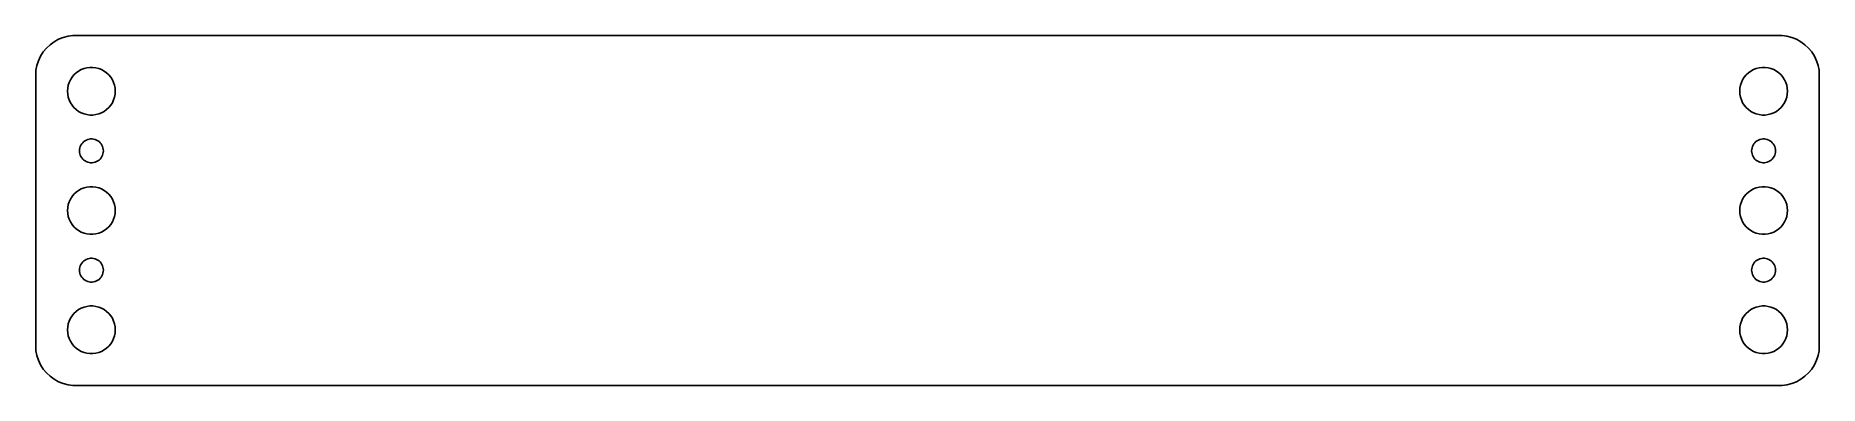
# Model space of a CAD drawing. Header units: metres. Extents: x -112 to 112, y -22 to 22.
import ezdxf

# ---------------------------------------------------------------- set-up
doc = ezdxf.new("R2010")
doc.units = ezdxf.units.M

msp = doc.modelspace()

# ---------------------------------------------------------------- linework, layer by layer
for p, q in [((-110.645, 20.4227), (-111.045, 19.9389)), ((-110.187, 20.8526), (-110.645, 20.4227)), ((-109.679, 21.2216), (-110.187, 20.8526)), ((-109.129, 21.5241), (-109.679, 21.2216)), ((-108.545, 21.7553), (-109.129, 21.5241)), ((-107.937, 21.9114), (-108.545, 21.7553)), ((-107.314, 21.9901), (-107.937, 21.9114)), ((107.314, 21.9901), (-107.314, 21.9901)), ((107.937, 21.9114), (107.314, 21.9901)), ((108.545, 21.7553), (107.937, 21.9114)), ((109.129, 21.5241), (108.545, 21.7553)), ((109.679, 21.2216), (109.129, 21.5241)), ((110.187, 20.8526), (109.679, 21.2216)), ((110.645, 20.4227), (110.187, 20.8526)), ((111.045, 19.9389), (110.645, 20.4227)), ((-111.843, 18.2434), (-111.961, 17.6267)), ((-111.649, 18.8406), (-111.843, 18.2434)), ((-111.382, 19.4088), (-111.649, 18.8406)), ((-111.045, 19.9389), (-111.382, 19.4088)), ((-105.927, 17.8532), (-105.562, 17.9469)), ((-105.562, 17.9469), (-105.188, 17.9941)), ((-105.188, 17.9941), (-104.812, 17.9941)), ((-104.812, 17.9941), (-104.438, 17.9469)), ((-104.438, 17.9469), (-104.073, 17.8532)), ((104.073, 17.8532), (104.438, 17.9469)), ((104.438, 17.9469), (104.812, 17.9941)), ((104.812, 17.9941), (105.188, 17.9941)), ((105.188, 17.9941), (105.562, 17.9469)), ((105.562, 17.9469), (105.927, 17.8532)), ((111.382, 19.4088), (111.045, 19.9389)), ((111.649, 18.8406), (111.382, 19.4088)), ((111.843, 18.2434), (111.649, 18.8406)), ((111.961, 17.6267), (111.843, 18.2434)), ((-111.961, 17.6267), (-112, 17)), ((-112, 17), (-112, -17)), ((-107.976, 15.376), (-107.906, 15.7461)), ((-107.906, 15.7461), (-107.789, 16.1044)), ((-107.789, 16.1044), (-107.629, 16.4453)), ((-107.629, 16.4453), (-107.427, 16.7634)), ((-107.427, 16.7634), (-107.187, 17.0536)), ((-107.187, 17.0536), (-106.912, 17.3115)), ((-106.912, 17.3115), (-106.607, 17.533)), ((-106.607, 17.533), (-106.277, 17.7145)), ((-106.277, 17.7145), (-105.927, 17.8532)), ((-104.073, 17.8532), (-103.723, 17.7145)), ((-103.723, 17.7145), (-103.393, 17.533)), ((-103.393, 17.533), (-103.088, 17.3115)), ((-103.088, 17.3115), (-102.813, 17.0536)), ((-102.813, 17.0536), (-102.573, 16.7634)), ((-102.573, 16.7634), (-102.371, 16.4453)), ((-102.371, 16.4453), (-102.211, 16.1044)), ((-102.211, 16.1044), (-102.094, 15.7461)), ((-102.094, 15.7461), (-102.024, 15.376)), ((102.024, 15.376), (102.094, 15.7461)), ((102.094, 15.7461), (102.211, 16.1044)), ((102.211, 16.1044), (102.371, 16.4453)), ((102.371, 16.4453), (102.573, 16.7634)), ((102.573, 16.7634), (102.813, 17.0536)), ((102.813, 17.0536), (103.088, 17.3115)), ((103.088, 17.3115), (103.393, 17.533)), ((103.393, 17.533), (103.723, 17.7145)), ((103.723, 17.7145), (104.073, 17.8532)), ((105.927, 17.8532), (106.277, 17.7145)), ((106.277, 17.7145), (106.607, 17.533)), ((106.607, 17.533), (106.912, 17.3115)), ((106.912, 17.3115), (107.187, 17.0536)), ((107.187, 17.0536), (107.427, 16.7634)), ((107.427, 16.7634), (107.629, 16.4453)), ((107.629, 16.4453), (107.789, 16.1044)), ((107.789, 16.1044), (107.906, 15.7461)), ((107.906, 15.7461), (107.976, 15.376)), ((112, 17), (111.961, 17.6267)), ((112, -17), (112, 17)), ((-108, 15), (-107.976, 15.376)), ((-107.976, 14.624), (-108, 15)), ((-107.906, 14.2539), (-107.976, 14.624)), ((-107.789, 13.8956), (-107.906, 14.2539)), ((-107.629, 13.5547), (-107.789, 13.8956)), ((-107.427, 13.2366), (-107.629, 13.5547)), ((-102.371, 13.5547), (-102.573, 13.2366)), ((-102.211, 13.8956), (-102.371, 13.5547)), ((-102.094, 14.2539), (-102.211, 13.8956)), ((-102.024, 14.624), (-102.094, 14.2539)), ((-102.024, 15.376), (-102, 15)), ((-102, 15), (-102.024, 14.624)), ((102, 15), (102.024, 15.376)), ((102.024, 14.624), (102, 15)), ((102.094, 14.2539), (102.024, 14.624)), ((102.211, 13.8956), (102.094, 14.2539)), ((102.371, 13.5547), (102.211, 13.8956)), ((102.573, 13.2366), (102.371, 13.5547)), ((107.629, 13.5547), (107.427, 13.2366)), ((107.789, 13.8956), (107.629, 13.5547)), ((107.906, 14.2539), (107.789, 13.8956)), ((107.976, 14.624), (107.906, 14.2539)), ((107.976, 15.376), (108, 15)), ((108, 15), (107.976, 14.624)), ((-107.187, 12.9464), (-107.427, 13.2366)), ((-106.912, 12.6884), (-107.187, 12.9464)), ((-106.607, 12.467), (-106.912, 12.6884)), ((-106.277, 12.2855), (-106.607, 12.467)), ((-105.927, 12.1468), (-106.277, 12.2855)), ((-105.562, 12.0531), (-105.927, 12.1468)), ((-105.188, 12.0059), (-105.562, 12.0531)), ((-104.812, 12.0059), (-105.188, 12.0059)), ((-104.438, 12.0531), (-104.812, 12.0059)), ((-104.073, 12.1468), (-104.438, 12.0531)), ((-103.723, 12.2855), (-104.073, 12.1468)), ((-103.393, 12.467), (-103.723, 12.2855)), ((-103.088, 12.6884), (-103.393, 12.467)), ((-102.813, 12.9464), (-103.088, 12.6884)), ((-102.573, 13.2366), (-102.813, 12.9464)), ((102.813, 12.9464), (102.573, 13.2366)), ((103.088, 12.6884), (102.813, 12.9464)), ((103.393, 12.467), (103.088, 12.6884)), ((103.723, 12.2855), (103.393, 12.467)), ((104.073, 12.1468), (103.723, 12.2855)), ((104.438, 12.0531), (104.073, 12.1468)), ((104.812, 12.0059), (104.438, 12.0531)), ((105.188, 12.0059), (104.812, 12.0059)), ((105.562, 12.0531), (105.188, 12.0059)), ((105.927, 12.1468), (105.562, 12.0531)), ((106.277, 12.2855), (105.927, 12.1468)), ((106.607, 12.467), (106.277, 12.2855)), ((106.912, 12.6884), (106.607, 12.467)), ((107.187, 12.9464), (106.912, 12.6884)), ((107.427, 13.2366), (107.187, 12.9464)), ((-105.464, 8.92657), (-105.281, 8.97342)), ((-105.281, 8.97342), (-105.094, 8.99704)), ((-105.094, 8.99704), (-104.906, 8.99704)), ((-104.906, 8.99704), (-104.719, 8.97342)), ((-104.719, 8.97342), (-104.536, 8.92657)), ((104.536, 8.92657), (104.719, 8.97342)), ((104.719, 8.97342), (104.906, 8.99704)), ((104.906, 8.99704), (105.094, 8.99704)), ((105.094, 8.99704), (105.281, 8.97342)), ((105.281, 8.97342), (105.464, 8.92657)), ((-106.5, 7.5), (-106.488, 7.68799)), ((-106.488, 7.312), (-106.5, 7.5)), ((-106.488, 7.68799), (-106.453, 7.87303)), ((-106.453, 7.12695), (-106.488, 7.312)), ((-106.453, 7.87303), (-106.395, 8.05219)), ((-106.395, 6.9478), (-106.453, 7.12695)), ((-106.395, 8.05219), (-106.314, 8.22263)), ((-106.314, 6.77736), (-106.395, 6.9478)), ((-106.314, 8.22263), (-106.214, 8.38167)), ((-106.214, 6.61832), (-106.314, 6.77736)), ((-106.214, 8.38167), (-106.093, 8.52681)), ((-106.093, 8.52681), (-105.956, 8.65576)), ((-105.956, 8.65576), (-105.804, 8.76648)), ((-105.804, 8.76648), (-105.639, 8.85724)), ((-105.639, 8.85724), (-105.464, 8.92657)), ((-104.536, 8.92657), (-104.361, 8.85724)), ((-104.361, 8.85724), (-104.196, 8.76648)), ((-104.196, 8.76648), (-104.044, 8.65576)), ((-104.044, 8.65576), (-103.907, 8.52681)), ((-103.907, 8.52681), (-103.786, 8.38167)), ((-103.786, 8.38167), (-103.686, 8.22263)), ((-103.686, 6.77736), (-103.786, 6.61832)), ((-103.686, 8.22263), (-103.605, 8.05219)), ((-103.605, 6.9478), (-103.686, 6.77736)), ((-103.605, 8.05219), (-103.547, 7.87303)), ((-103.547, 7.12695), (-103.605, 6.9478)), ((-103.547, 7.87303), (-103.512, 7.68799)), ((-103.512, 7.312), (-103.547, 7.12695)), ((-103.512, 7.68799), (-103.5, 7.5)), ((-103.5, 7.5), (-103.512, 7.312)), ((103.5, 7.5), (103.512, 7.68799)), ((103.512, 7.312), (103.5, 7.5)), ((103.512, 7.68799), (103.547, 7.87303)), ((103.547, 7.12695), (103.512, 7.312)), ((103.547, 7.87303), (103.605, 8.05219)), ((103.605, 6.9478), (103.547, 7.12695)), ((103.605, 8.05219), (103.686, 8.22263)), ((103.686, 6.77736), (103.605, 6.9478)), ((103.686, 8.22263), (103.786, 8.38167)), ((103.786, 6.61832), (103.686, 6.77736)), ((103.786, 8.38167), (103.907, 8.52681)), ((103.907, 8.52681), (104.044, 8.65576)), ((104.044, 8.65576), (104.196, 8.76648)), ((104.196, 8.76648), (104.361, 8.85724)), ((104.361, 8.85724), (104.536, 8.92657)), ((105.464, 8.92657), (105.639, 8.85724)), ((105.639, 8.85724), (105.804, 8.76648)), ((105.804, 8.76648), (105.956, 8.65576)), ((105.956, 8.65576), (106.093, 8.52681)), ((106.093, 8.52681), (106.214, 8.38167)), ((106.214, 8.38167), (106.314, 8.22263)), ((106.314, 6.77736), (106.214, 6.61832)), ((106.314, 8.22263), (106.395, 8.05219)), ((106.395, 6.9478), (106.314, 6.77736)), ((106.395, 8.05219), (106.453, 7.87303)), ((106.453, 7.12695), (106.395, 6.9478)), ((106.453, 7.87303), (106.488, 7.68799)), ((106.488, 7.312), (106.453, 7.12695)), ((106.488, 7.68799), (106.5, 7.5)), ((106.5, 7.5), (106.488, 7.312)), ((-106.093, 6.47318), (-106.214, 6.61832)), ((-105.956, 6.34422), (-106.093, 6.47318)), ((-105.804, 6.23351), (-105.956, 6.34422)), ((-105.639, 6.14275), (-105.804, 6.23351)), ((-105.464, 6.07341), (-105.639, 6.14275)), ((-105.281, 6.02657), (-105.464, 6.07341)), ((-105.094, 6.00294), (-105.281, 6.02657)), ((-104.906, 6.00294), (-105.094, 6.00294)), ((-104.719, 6.02657), (-104.906, 6.00294)), ((-104.536, 6.07341), (-104.719, 6.02657)), ((-104.361, 6.14275), (-104.536, 6.07341)), ((-104.196, 6.23351), (-104.361, 6.14275)), ((-104.044, 6.34422), (-104.196, 6.23351)), ((-103.907, 6.47318), (-104.044, 6.34422)), ((-103.786, 6.61832), (-103.907, 6.47318)), ((103.907, 6.47318), (103.786, 6.61832)), ((104.044, 6.34422), (103.907, 6.47318)), ((104.196, 6.23351), (104.044, 6.34422)), ((104.361, 6.14275), (104.196, 6.23351)), ((104.536, 6.07341), (104.361, 6.14275)), ((104.719, 6.02657), (104.536, 6.07341)), ((104.906, 6.00294), (104.719, 6.02657)), ((105.094, 6.00294), (104.906, 6.00294)), ((105.281, 6.02657), (105.094, 6.00294)), ((105.464, 6.07341), (105.281, 6.02657)), ((105.639, 6.14275), (105.464, 6.07341)), ((105.804, 6.23351), (105.639, 6.14275)), ((105.956, 6.34422), (105.804, 6.23351)), ((106.093, 6.47318), (105.956, 6.34422)), ((106.214, 6.61832), (106.093, 6.47318)), ((-107.187, 2.05363), (-106.912, 2.31154)), ((-106.912, 2.31154), (-106.607, 2.53297)), ((-106.607, 2.53297), (-106.277, 2.71448)), ((-106.277, 2.71448), (-105.927, 2.85316)), ((-105.927, 2.85316), (-105.562, 2.94685)), ((-105.562, 2.94685), (-105.188, 2.99408)), ((-105.188, 2.99408), (-104.812, 2.99408)), ((-104.812, 2.99408), (-104.438, 2.94685)), ((-104.438, 2.94685), (-104.073, 2.85316)), ((-104.073, 2.85316), (-103.723, 2.71448)), ((-103.723, 2.71448), (-103.393, 2.53297)), ((-103.393, 2.53297), (-103.088, 2.31154)), ((-103.088, 2.31154), (-102.813, 2.05363)), ((102.813, 2.05363), (103.088, 2.31154)), ((103.088, 2.31154), (103.393, 2.53297)), ((103.393, 2.53297), (103.723, 2.71448)), ((103.723, 2.71448), (104.073, 2.85316)), ((104.073, 2.85316), (104.438, 2.94685)), ((104.438, 2.94685), (104.812, 2.99408)), ((104.812, 2.99408), (105.188, 2.99408)), ((105.188, 2.99408), (105.562, 2.94685)), ((105.562, 2.94685), (105.927, 2.85316)), ((105.927, 2.85316), (106.277, 2.71448)), ((106.277, 2.71448), (106.607, 2.53297)), ((106.607, 2.53297), (106.912, 2.31154)), ((106.912, 2.31154), (107.187, 2.05363)), ((-108, 0), (-107.976, 0.37599)), ((-107.976, -0.37599), (-108, 0)), ((-107.976, 0.37599), (-107.906, 0.74606)), ((-107.906, 0.74606), (-107.789, 1.10437)), ((-107.789, 1.10437), (-107.629, 1.44525)), ((-107.629, 1.44525), (-107.427, 1.76335)), ((-107.427, 1.76335), (-107.187, 2.05363)), ((-102.813, 2.05363), (-102.573, 1.76335)), ((-102.573, 1.76335), (-102.371, 1.44525)), ((-102.371, 1.44525), (-102.211, 1.10437)), ((-102.211, 1.10437), (-102.094, 0.74606)), ((-102.094, 0.74606), (-102.024, 0.37599)), ((-102.024, 0.37599), (-102, 0)), ((-102, 0), (-102.024, -0.37599)), ((102, 0), (102.024, 0.37599)), ((102.024, -0.37599), (102, 0)), ((102.024, 0.37599), (102.094, 0.74606)), ((102.094, 0.74606), (102.211, 1.10437)), ((102.211, 1.10437), (102.371, 1.44525)), ((102.371, 1.44525), (102.573, 1.76335)), ((102.573, 1.76335), (102.813, 2.05363)), ((107.187, 2.05363), (107.427, 1.76335)), ((107.427, 1.76335), (107.629, 1.44525)), ((107.629, 1.44525), (107.789, 1.10437)), ((107.789, 1.10437), (107.906, 0.74606)), ((107.906, 0.74606), (107.976, 0.37599)), ((107.976, 0.37599), (108, 0)), ((108, 0), (107.976, -0.37599)), ((-107.906, -0.74606), (-107.976, -0.37599)), ((-107.789, -1.10437), (-107.906, -0.74606)), ((-107.629, -1.44525), (-107.789, -1.10437)), ((-107.427, -1.76335), (-107.629, -1.44525)), ((-107.187, -2.05363), (-107.427, -1.76335)), ((-106.912, -2.31154), (-107.187, -2.05363)), ((-102.813, -2.05363), (-103.088, -2.31154)), ((-102.573, -1.76335), (-102.813, -2.05363)), ((-102.371, -1.44525), (-102.573, -1.76335)), ((-102.211, -1.10437), (-102.371, -1.44525)), ((-102.094, -0.74606), (-102.211, -1.10437)), ((-102.024, -0.37599), (-102.094, -0.74606)), ((102.094, -0.74606), (102.024, -0.37599)), ((102.211, -1.10437), (102.094, -0.74606)), ((102.371, -1.44525), (102.211, -1.10437)), ((102.573, -1.76335), (102.371, -1.44525)), ((102.813, -2.05363), (102.573, -1.76335)), ((103.088, -2.31154), (102.813, -2.05363)), ((107.187, -2.05363), (106.912, -2.31154)), ((107.427, -1.76335), (107.187, -2.05363)), ((107.629, -1.44525), (107.427, -1.76335)), ((107.789, -1.10437), (107.629, -1.44525)), ((107.906, -0.74606), (107.789, -1.10437)), ((107.976, -0.37599), (107.906, -0.74606)), ((-106.607, -2.53297), (-106.912, -2.31154)), ((-106.277, -2.71448), (-106.607, -2.53297)), ((-105.927, -2.85316), (-106.277, -2.71448)), ((-105.562, -2.94685), (-105.927, -2.85316)), ((-105.188, -2.99408), (-105.562, -2.94685)), ((-104.812, -2.99408), (-105.188, -2.99408)), ((-104.438, -2.94685), (-104.812, -2.99408)), ((-104.073, -2.85316), (-104.438, -2.94685)), ((-103.723, -2.71448), (-104.073, -2.85316)), ((-103.393, -2.53297), (-103.723, -2.71448)), ((-103.088, -2.31154), (-103.393, -2.53297)), ((103.393, -2.53297), (103.088, -2.31154)), ((103.723, -2.71448), (103.393, -2.53297)), ((104.073, -2.85316), (103.723, -2.71448)), ((104.438, -2.94685), (104.073, -2.85316)), ((104.812, -2.99408), (104.438, -2.94685)), ((105.188, -2.99408), (104.812, -2.99408)), ((105.562, -2.94685), (105.188, -2.99408)), ((105.927, -2.85316), (105.562, -2.94685)), ((106.277, -2.71448), (105.927, -2.85316)), ((106.607, -2.53297), (106.277, -2.71448)), ((106.912, -2.31154), (106.607, -2.53297)), ((-106.314, -6.77736), (-106.214, -6.61832)), ((-106.214, -6.61832), (-106.093, -6.47318)), ((-106.093, -6.47318), (-105.956, -6.34422)), ((-105.956, -6.34422), (-105.804, -6.23351)), ((-105.804, -6.23351), (-105.639, -6.14275)), ((-105.639, -6.14275), (-105.464, -6.07341)), ((-105.464, -6.07341), (-105.281, -6.02657)), ((-105.281, -6.02657), (-105.094, -6.00294)), ((-105.094, -6.00294), (-104.906, -6.00294)), ((-104.906, -6.00294), (-104.719, -6.02657)), ((-104.719, -6.02657), (-104.536, -6.07341)), ((-104.536, -6.07341), (-104.361, -6.14275)), ((-104.361, -6.14275), (-104.196, -6.23351)), ((-104.196, -6.23351), (-104.044, -6.34422)), ((-104.044, -6.34422), (-103.907, -6.47318)), ((-103.907, -6.47318), (-103.786, -6.61832)), ((-103.786, -6.61832), (-103.686, -6.77736)), ((103.686, -6.77736), (103.786, -6.61832)), ((103.786, -6.61832), (103.907, -6.47318)), ((103.907, -6.47318), (104.044, -6.34422)), ((104.044, -6.34422), (104.196, -6.23351)), ((104.196, -6.23351), (104.361, -6.14275)), ((104.361, -6.14275), (104.536, -6.07341)), ((104.536, -6.07341), (104.719, -6.02657)), ((104.719, -6.02657), (104.906, -6.00294)), ((104.906, -6.00294), (105.094, -6.00294)), ((105.094, -6.00294), (105.281, -6.02657)), ((105.281, -6.02657), (105.464, -6.07341)), ((105.464, -6.07341), (105.639, -6.14275)), ((105.639, -6.14275), (105.804, -6.23351)), ((105.804, -6.23351), (105.956, -6.34422)), ((105.956, -6.34422), (106.093, -6.47318)), ((106.093, -6.47318), (106.214, -6.61832)), ((106.214, -6.61832), (106.314, -6.77736)), ((-106.5, -7.5), (-106.488, -7.312)), ((-106.488, -7.68799), (-106.5, -7.5)), ((-106.488, -7.312), (-106.453, -7.12695)), ((-106.453, -7.87303), (-106.488, -7.68799)), ((-106.453, -7.12695), (-106.395, -6.9478)), ((-106.395, -8.05219), (-106.453, -7.87303)), ((-106.395, -6.9478), (-106.314, -6.77736)), ((-106.314, -8.22263), (-106.395, -8.05219)), ((-106.214, -8.38167), (-106.314, -8.22263)), ((-106.093, -8.52681), (-106.214, -8.38167)), ((-105.956, -8.65576), (-106.093, -8.52681)), ((-105.804, -8.76648), (-105.956, -8.65576)), ((-105.639, -8.85724), (-105.804, -8.76648)), ((-105.464, -8.92657), (-105.639, -8.85724)), ((-105.281, -8.97342), (-105.464, -8.92657)), ((-104.536, -8.92657), (-104.719, -8.97342)), ((-104.361, -8.85724), (-104.536, -8.92657)), ((-104.196, -8.76648), (-104.361, -8.85724)), ((-104.044, -8.65576), (-104.196, -8.76648)), ((-103.907, -8.52681), (-104.044, -8.65576)), ((-103.786, -8.38167), (-103.907, -8.52681)), ((-103.686, -8.22263), (-103.786, -8.38167)), ((-103.686, -6.77736), (-103.605, -6.9478)), ((-103.605, -8.05219), (-103.686, -8.22263)), ((-103.605, -6.9478), (-103.547, -7.12695)), ((-103.547, -7.87303), (-103.605, -8.05219)), ((-103.547, -7.12695), (-103.512, -7.312)), ((-103.512, -7.68799), (-103.547, -7.87303)), ((-103.512, -7.312), (-103.5, -7.5)), ((-103.5, -7.5), (-103.512, -7.68799)), ((103.5, -7.5), (103.512, -7.312)), ((103.512, -7.68799), (103.5, -7.5)), ((103.512, -7.312), (103.547, -7.12695)), ((103.547, -7.87303), (103.512, -7.68799)), ((103.547, -7.12695), (103.605, -6.9478)), ((103.605, -8.05219), (103.547, -7.87303)), ((103.605, -6.9478), (103.686, -6.77736)), ((103.686, -8.22263), (103.605, -8.05219)), ((103.786, -8.38167), (103.686, -8.22263)), ((103.907, -8.52681), (103.786, -8.38167)), ((104.044, -8.65576), (103.907, -8.52681)), ((104.196, -8.76648), (104.044, -8.65576)), ((104.361, -8.85724), (104.196, -8.76648)), ((104.536, -8.92657), (104.361, -8.85724)), ((104.719, -8.97342), (104.536, -8.92657)), ((105.464, -8.92657), (105.281, -8.97342)), ((105.639, -8.85724), (105.464, -8.92657)), ((105.804, -8.76648), (105.639, -8.85724)), ((105.956, -8.65576), (105.804, -8.76648)), ((106.093, -8.52681), (105.956, -8.65576)), ((106.214, -8.38167), (106.093, -8.52681)), ((106.314, -8.22263), (106.214, -8.38167)), ((106.314, -6.77736), (106.395, -6.9478)), ((106.395, -8.05219), (106.314, -8.22263)), ((106.395, -6.9478), (106.453, -7.12695)), ((106.453, -7.87303), (106.395, -8.05219)), ((106.453, -7.12695), (106.488, -7.312)), ((106.488, -7.68799), (106.453, -7.87303)), ((106.488, -7.312), (106.5, -7.5)), ((106.5, -7.5), (106.488, -7.68799)), ((-105.094, -8.99704), (-105.281, -8.97342)), ((-104.906, -8.99704), (-105.094, -8.99704)), ((-104.719, -8.97342), (-104.906, -8.99704)), ((104.906, -8.99704), (104.719, -8.97342)), ((105.094, -8.99704), (104.906, -8.99704)), ((105.281, -8.97342), (105.094, -8.99704)), ((-107.629, -13.5547), (-107.427, -13.2366)), ((-107.427, -13.2366), (-107.187, -12.9464)), ((-107.187, -12.9464), (-106.912, -12.6884)), ((-106.912, -12.6884), (-106.607, -12.467)), ((-106.607, -12.467), (-106.277, -12.2855)), ((-106.277, -12.2855), (-105.927, -12.1468)), ((-105.927, -12.1468), (-105.562, -12.0531)), ((-105.562, -12.0531), (-105.188, -12.0059)), ((-105.188, -12.0059), (-104.812, -12.0059)), ((-104.812, -12.0059), (-104.438, -12.0531)), ((-104.438, -12.0531), (-104.073, -12.1468)), ((-104.073, -12.1468), (-103.723, -12.2855)), ((-103.723, -12.2855), (-103.393, -12.467)), ((-103.393, -12.467), (-103.088, -12.6884)), ((-103.088, -12.6884), (-102.813, -12.9464)), ((-102.813, -12.9464), (-102.573, -13.2366)), ((-102.573, -13.2366), (-102.371, -13.5547)), ((102.371, -13.5547), (102.573, -13.2366)), ((102.573, -13.2366), (102.813, -12.9464)), ((102.813, -12.9464), (103.088, -12.6884)), ((103.088, -12.6884), (103.393, -12.467)), ((103.393, -12.467), (103.723, -12.2855)), ((103.723, -12.2855), (104.073, -12.1468)), ((104.073, -12.1468), (104.438, -12.0531)), ((104.438, -12.0531), (104.812, -12.0059)), ((104.812, -12.0059), (105.188, -12.0059)), ((105.188, -12.0059), (105.562, -12.0531)), ((105.562, -12.0531), (105.927, -12.1468)), ((105.927, -12.1468), (106.277, -12.2855)), ((106.277, -12.2855), (106.607, -12.467)), ((106.607, -12.467), (106.912, -12.6884)), ((106.912, -12.6884), (107.187, -12.9464)), ((107.187, -12.9464), (107.427, -13.2366)), ((107.427, -13.2366), (107.629, -13.5547)), ((-108, -15), (-107.976, -14.624)), ((-107.976, -15.376), (-108, -15)), ((-107.976, -14.624), (-107.906, -14.2539)), ((-107.906, -15.7461), (-107.976, -15.376)), ((-107.906, -14.2539), (-107.789, -13.8956)), ((-107.789, -13.8956), (-107.629, -13.5547)), ((-102.371, -13.5547), (-102.211, -13.8956)), ((-102.211, -13.8956), (-102.094, -14.2539)), ((-102.094, -14.2539), (-102.024, -14.624)), ((-102.024, -15.376), (-102.094, -15.7461)), ((-102.024, -14.624), (-102, -15)), ((-102, -15), (-102.024, -15.376)), ((102, -15), (102.024, -14.624)), ((102.024, -15.376), (102, -15)), ((102.024, -14.624), (102.094, -14.2539)), ((102.094, -15.7461), (102.024, -15.376)), ((102.094, -14.2539), (102.211, -13.8956)), ((102.211, -13.8956), (102.371, -13.5547)), ((107.629, -13.5547), (107.789, -13.8956)), ((107.789, -13.8956), (107.906, -14.2539)), ((107.906, -14.2539), (107.976, -14.624)), ((107.976, -15.376), (107.906, -15.7461)), ((107.976, -14.624), (108, -15)), ((108, -15), (107.976, -15.376)), ((-112, -17), (-111.961, -17.6267)), ((-111.961, -17.6267), (-111.843, -18.2434)), ((-107.789, -16.1044), (-107.906, -15.7461)), ((-107.629, -16.4453), (-107.789, -16.1044)), ((-107.427, -16.7634), (-107.629, -16.4453)), ((-107.187, -17.0536), (-107.427, -16.7634)), ((-106.912, -17.3115), (-107.187, -17.0536)), ((-106.607, -17.533), (-106.912, -17.3115)), ((-106.277, -17.7145), (-106.607, -17.533)), ((-105.927, -17.8532), (-106.277, -17.7145)), ((-105.562, -17.9469), (-105.927, -17.8532)), ((-104.073, -17.8532), (-104.438, -17.9469)), ((-103.723, -17.7145), (-104.073, -17.8532)), ((-103.393, -17.533), (-103.723, -17.7145)), ((-103.088, -17.3115), (-103.393, -17.533)), ((-102.813, -17.0536), (-103.088, -17.3115)), ((-102.573, -16.7634), (-102.813, -17.0536)), ((-102.371, -16.4453), (-102.573, -16.7634)), ((-102.211, -16.1044), (-102.371, -16.4453)), ((-102.094, -15.7461), (-102.211, -16.1044)), ((102.211, -16.1044), (102.094, -15.7461)), ((102.371, -16.4453), (102.211, -16.1044)), ((102.573, -16.7634), (102.371, -16.4453)), ((102.813, -17.0536), (102.573, -16.7634)), ((103.088, -17.3115), (102.813, -17.0536)), ((103.393, -17.533), (103.088, -17.3115)), ((103.723, -17.7145), (103.393, -17.533)), ((104.073, -17.8532), (103.723, -17.7145)), ((104.438, -17.9469), (104.073, -17.8532)), ((105.927, -17.8532), (105.562, -17.9469)), ((106.277, -17.7145), (105.927, -17.8532)), ((106.607, -17.533), (106.277, -17.7145)), ((106.912, -17.3115), (106.607, -17.533)), ((107.187, -17.0536), (106.912, -17.3115)), ((107.427, -16.7634), (107.187, -17.0536)), ((107.629, -16.4453), (107.427, -16.7634)), ((107.789, -16.1044), (107.629, -16.4453)), ((107.906, -15.7461), (107.789, -16.1044)), ((111.843, -18.2434), (111.961, -17.6267)), ((111.961, -17.6267), (112, -17)), ((-111.843, -18.2434), (-111.649, -18.8406)), ((-111.649, -18.8406), (-111.382, -19.4088)), ((-111.382, -19.4088), (-111.045, -19.9389)), ((-111.045, -19.9389), (-110.645, -20.4227)), ((-105.188, -17.9941), (-105.562, -17.9469)), ((-104.812, -17.9941), (-105.188, -17.9941)), ((-104.438, -17.9469), (-104.812, -17.9941)), ((104.812, -17.9941), (104.438, -17.9469)), ((105.188, -17.9941), (104.812, -17.9941)), ((105.562, -17.9469), (105.188, -17.9941)), ((110.645, -20.4227), (111.045, -19.9389)), ((111.045, -19.9389), (111.382, -19.4088)), ((111.382, -19.4088), (111.649, -18.8406)), ((111.649, -18.8406), (111.843, -18.2434)), ((-110.645, -20.4227), (-110.187, -20.8526)), ((-110.187, -20.8526), (-109.679, -21.2216)), ((-109.679, -21.2216), (-109.129, -21.5241)), ((-109.129, -21.5241), (-108.545, -21.7553)), ((-108.545, -21.7553), (-107.937, -21.9114)), ((-107.937, -21.9114), (-107.314, -21.9901)), ((-107.314, -21.9901), (107.314, -21.9901)), ((107.314, -21.9901), (107.937, -21.9114)), ((107.937, -21.9114), (108.545, -21.7553)), ((108.545, -21.7553), (109.129, -21.5241)), ((109.129, -21.5241), (109.679, -21.2216)), ((109.679, -21.2216), (110.187, -20.8526)), ((110.187, -20.8526), (110.645, -20.4227))]:
    msp.add_line(p, q)

doc.saveas('drawing.dxf')
